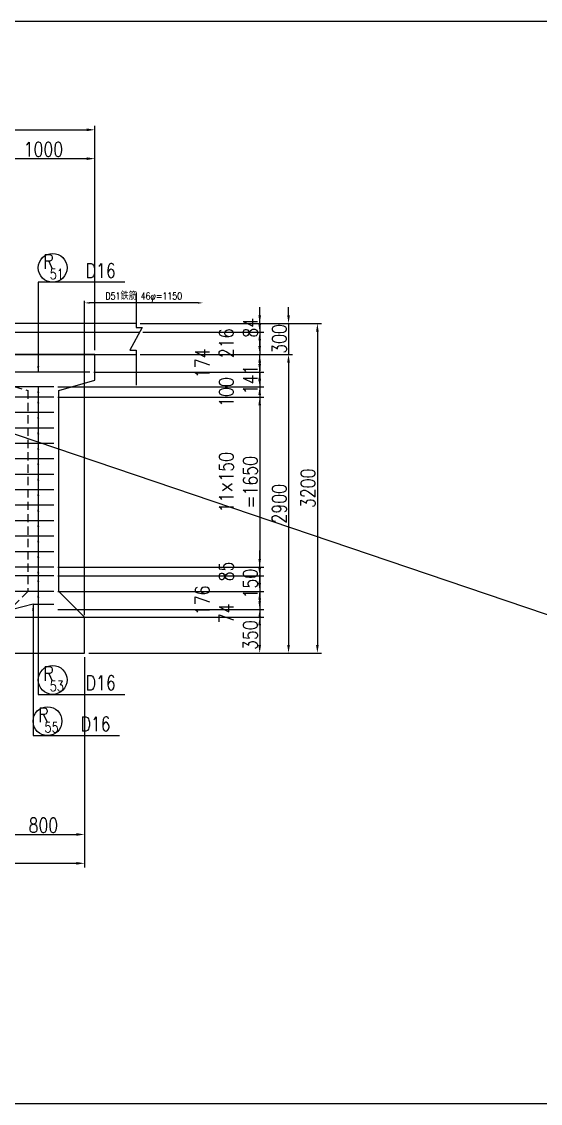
# Model space of a CAD drawing. Header units: millimetres. Extents: x -41433 to 131500, y -94900 to 39745.
# Drawn here: x 61889 to 66925, y 0 to 10500 of the extents above; entities that cross this region are included whole.
import ezdxf
from ezdxf.enums import TextEntityAlignment as Align

# ---------------------------------------------------------------- set-up
doc = ezdxf.new("R2010")
doc.units = ezdxf.units.MM
doc.header["$LTSCALE"] = 160
doc.header["$MEASUREMENT"] = 0
doc.linetypes.add('DASHED', pattern=[0.75, 0.5, -0.25])
doc.layers.get('DEFPOINTS').update_dxf_attribs({"color": 53, "linetype": 'CONTINUOUS'})
for name, color, linetype in [('DIM', 6, 'CONTINUOUS'), ('DIM-L', 6, 'CONTINUOUS'), ('GAIKEI-KEIKAKU', 4, 'CONTINUOUS'), ('TEKKIN-L', 2, 'CONTINUOUS'), ('TEXT', 4, 'CONTINUOUS')]:
    doc.layers.add(name, color=color, linetype=linetype)
doc.styles.add('DIM-TEXT', font='ROMANS', dxfattribs={"width": 0.8, "bigfont": 'EXTFONT'})
doc.styles.add('romans', font='romans.shx', dxfattribs={"bigfont": 'extfont.shx'})
doc.dimstyles.new('DIM20', dxfattribs={"dimscale": 20, "dimtxt": 3.5, "dimasz": 2.5, "dimexe": 1, "dimexo": 1, "dimgap": 1, "dimtad": 3, "dimdec": 1, "dimrnd": 1, "dimdsep": 46, "dimtxsty": 'DIM-TEXT', "dimcen": 0, "dimclrt": 4, "dimaunit": 1, "dimadec": 3, "dimazin": 2, "dimtfac": 1, "dimtdec": 1, "dimtix": 1, "dimtmove": 2, "dimatfit": 3, "dimfxl": 1, "dimtolj": 1, "dimtzin": 0, "dimlwd": -1, "dimlwe": -1, "dimarcsym": 0})
doc.dimstyles.new('DIM40', dxfattribs={"dimscale": 40, "dimtxt": 3.5, "dimasz": 2, "dimexe": 1, "dimexo": 1, "dimgap": 0.5, "dimtad": 1, "dimdec": 0, "dimzin": 9, "dimdsep": 46, "dimtxsty": 'DIM-TEXT', "dimcen": 0, "dimclrt": 4, "dimaunit": 1, "dimadec": 4, "dimazin": 0, "dimtfac": 1, "dimtdec": 0, "dimtix": 1, "dimtmove": 2, "dimatfit": 0, "dimfxl": 1, "dimlwd": -1, "dimlwe": -1, "dimarcsym": 0})

# ---------------------------------------------------------------- blocks, each defined once
blk = doc.blocks.new('*D158')
at = {"layer": 'DEFPOINTS', "color": 0, "transparency": 16777216}
for p in [(62600, 9450), (54400, 7270), (62600, 7270)]:
    blk.add_point(p, dxfattribs=at)
at = {"layer": 'DIM', "color": 0, "transparency": 16777216}
for p, q in [((54400, 7310), (54400, 9490)), ((54480, 9450), (62520, 9450)), ((62600, 7310), (62600, 9490))]:
    blk.add_line(p, q, dxfattribs=at)
for points in [[(54480, 9463), (54480, 9437), (54400, 9450)], [(62520, 9463), (62520, 9437), (62600, 9450)]]:
    blk.add_solid(points, dxfattribs=at)
at = {"layer": 'DIM', "color": 4, "transparency": 16777216, "insert": (58500, 9540), "char_height": 140, "attachment_point": 5, "style": 'DIM-TEXT'}
blk.add_mtext('8200', dxfattribs=at)
blk = doc.blocks.new('*D165')
at = {"layer": 'DEFPOINTS', "color": 0, "transparency": 16777216}
for p in [(62600, 9170), (61600, 7270), (62600, 7270)]:
    blk.add_point(p, dxfattribs=at)
at = {"layer": 'DIM', "color": 0, "transparency": 16777216}
for p, q in [((61600, 7310), (61600, 9210)), ((61680, 9170), (62520, 9170)), ((62600, 7310), (62600, 9210))]:
    blk.add_line(p, q, dxfattribs=at)
for points in [[(61680, 9183), (61680, 9157), (61600, 9170)], [(62520, 9183), (62520, 9157), (62600, 9170)]]:
    blk.add_solid(points, dxfattribs=at)
at = {"layer": 'DIM', "color": 4, "transparency": 16777216, "insert": (62100, 9260), "char_height": 140, "attachment_point": 5, "style": 'DIM-TEXT'}
blk.add_mtext('1000', dxfattribs=at)
blk = doc.blocks.new('*D166')
at = {"layer": 'DEFPOINTS', "color": 0, "transparency": 16777216}
for p in [(54500, 4370), (62500, 4370), (62500, 2330)]:
    blk.add_point(p, dxfattribs=at)
at = {"layer": 'DIM', "color": 0, "transparency": 16777216}
for p, q in [((54500, 4330), (54500, 2290)), ((62500, 4330), (62500, 2290)), ((54580, 2330), (62420, 2330))]:
    blk.add_line(p, q, dxfattribs=at)
for points in [[(54580, 2343), (54580, 2317), (54500, 2330)], [(62420, 2343), (62420, 2317), (62500, 2330)]]:
    blk.add_solid(points, dxfattribs=at)
at = {"layer": 'DIM', "color": 4, "transparency": 16777216, "insert": (58500, 2420), "char_height": 140, "attachment_point": 5, "style": 'DIM-TEXT'}
blk.add_mtext('8000', dxfattribs=at)
blk = doc.blocks.new('*D173')
at = {"layer": 'DEFPOINTS', "color": 0, "transparency": 16777216}
for p in [(61700, 4370), (62500, 4370), (62500, 2610)]:
    blk.add_point(p, dxfattribs=at)
at = {"layer": 'DIM', "color": 0, "transparency": 16777216}
for p, q in [((61700, 4330), (61700, 2570)), ((62500, 4330), (62500, 2570)), ((61780, 2610), (62420, 2610))]:
    blk.add_line(p, q, dxfattribs=at)
for points in [[(61780, 2623), (61780, 2597), (61700, 2610)], [(62420, 2623), (62420, 2597), (62500, 2610)]]:
    blk.add_solid(points, dxfattribs=at)
at = {"layer": 'DIM', "color": 4, "transparency": 16777216, "insert": (62100, 2700), "char_height": 140, "attachment_point": 5, "style": 'DIM-TEXT'}
blk.add_mtext('800', dxfattribs=at)
blk = doc.blocks.new('*D174')
at = {"layer": 'DEFPOINTS', "color": 0, "transparency": 16777216}
for p in [(63000, 7570), (63000, 7270), (64480, 7270)]:
    blk.add_point(p, dxfattribs=at)
at = {"layer": 'DIM', "color": 0, "transparency": 16777216}
for p, q in [((64480, 7650), (64480, 7730)), ((63040, 7570), (64520, 7570)), ((64480, 7570), (64480, 7270)), ((63040, 7270), (64520, 7270)), ((64480, 7190), (64480, 7110))]:
    blk.add_line(p, q, dxfattribs=at)
for points in [[(64467, 7650), (64493, 7650), (64480, 7570)], [(64467, 7190), (64493, 7190), (64480, 7270)]]:
    blk.add_solid(points, dxfattribs=at)
at = {"layer": 'DIM', "color": 4, "transparency": 16777216, "insert": (64390, 7420), "char_height": 140, "attachment_point": 5, "rotation": 90, "style": 'DIM-TEXT'}
blk.add_mtext('300', dxfattribs=at)
blk = doc.blocks.new('*D175')
at = {"layer": 'DEFPOINTS', "color": 0, "transparency": 16777216}
for p in [(63000, 7270), (62500, 4370), (64480, 4370)]:
    blk.add_point(p, dxfattribs=at)
at = {"layer": 'DIM', "color": 0, "transparency": 16777216}
for p, q in [((63040, 7270), (64520, 7270)), ((64480, 7190), (64480, 4450)), ((62540, 4370), (64520, 4370))]:
    blk.add_line(p, q, dxfattribs=at)
for points in [[(64467, 7190), (64493, 7190), (64480, 7270)], [(64467, 4450), (64493, 4450), (64480, 4370)]]:
    blk.add_solid(points, dxfattribs=at)
at = {"layer": 'DIM', "color": 4, "transparency": 16777216, "insert": (64390, 5820), "char_height": 140, "attachment_point": 5, "rotation": 90, "style": 'DIM-TEXT'}
blk.add_mtext('2900', dxfattribs=at)
blk = doc.blocks.new('*D176')
at = {"layer": 'DEFPOINTS', "color": 0, "transparency": 16777216}
for p in [(63000, 7570), (62500, 4370), (64760, 4370)]:
    blk.add_point(p, dxfattribs=at)
at = {"layer": 'DIM', "color": 0, "transparency": 16777216}
for p, q in [((63040, 7570), (64800, 7570)), ((64760, 7490), (64760, 4450)), ((62540, 4370), (64800, 4370))]:
    blk.add_line(p, q, dxfattribs=at)
for points in [[(64747, 7490), (64773, 7490), (64760, 7570)], [(64747, 4450), (64773, 4450), (64760, 4370)]]:
    blk.add_solid(points, dxfattribs=at)
at = {"layer": 'DIM', "color": 4, "transparency": 16777216, "insert": (64670, 5970), "char_height": 140, "attachment_point": 5, "rotation": 90, "style": 'DIM-TEXT'}
blk.add_mtext('3200', dxfattribs=at)
blk = doc.blocks.new('*D177')
at = {"layer": 'DEFPOINTS', "color": 0, "transparency": 16777216}
for p in [(62550, 7096), (62200, 6955), (64200, 6955)]:
    blk.add_point(p, dxfattribs=at)
at = {"layer": 'DIM', "color": 0, "transparency": 16777216}
for p, q in [((64200, 7176), (64200, 7256)), ((62590, 7096), (64240, 7096)), ((64200, 7096), (64200, 6955)), ((62240, 6955), (64240, 6955)), ((64200, 6875), (64200, 6795))]:
    blk.add_line(p, q, dxfattribs=at)
for points in [[(64187, 7176), (64213, 7176), (64200, 7096)], [(64187, 6875), (64213, 6875), (64200, 6955)]]:
    blk.add_solid(points, dxfattribs=at)
at = {"layer": 'DIM', "color": 4, "transparency": 16777216, "insert": (64110, 7026), "char_height": 140, "attachment_point": 5, "rotation": 90, "style": 'DIM-TEXT'}
blk.add_mtext('141', dxfattribs=at)
blk = doc.blocks.new('*D178')
at = {"layer": 'DEFPOINTS', "color": 0, "transparency": 16777216}
for p in [(62300, 4720), (62500, 4370), (64200, 4370)]:
    blk.add_point(p, dxfattribs=at)
at = {"layer": 'DIM', "color": 0, "transparency": 16777216}
for p, q in [((62340, 4720), (64240, 4720)), ((64200, 4640), (64200, 4450)), ((62540, 4370), (64240, 4370))]:
    blk.add_line(p, q, dxfattribs=at)
for points in [[(64187, 4640), (64213, 4640), (64200, 4720)], [(64187, 4450), (64213, 4450), (64200, 4370)]]:
    blk.add_solid(points, dxfattribs=at)
at = {"layer": 'DIM', "color": 4, "transparency": 16777216, "insert": (64110, 4545), "char_height": 140, "attachment_point": 5, "rotation": 90, "style": 'DIM-TEXT'}
blk.add_mtext('350', dxfattribs=at)
blk = doc.blocks.new('*D189')
at = {"layer": 'DEFPOINTS', "color": 0, "transparency": 16777216}
for p in [(63000, 7270), (64200, 7270), (62550, 7096)]:
    blk.add_point(p, dxfattribs=at)
at = {"layer": 'DIM', "color": 0, "transparency": 16777216}
for p, q in [((64200, 7350), (64200, 7430)), ((63040, 7270), (64240, 7270)), ((64200, 7096), (64200, 7270)), ((62590, 7096), (64240, 7096)), ((64200, 7016), (64200, 6936))]:
    blk.add_line(p, q, dxfattribs=at)
for points in [[(64187, 7350), (64213, 7350), (64200, 7270)], [(64187, 7016), (64213, 7016), (64200, 7096)]]:
    blk.add_solid(points, dxfattribs=at)
at = {"layer": 'DIM', "color": 4, "transparency": 16777216, "insert": (63877, 7183), "char_height": 140, "attachment_point": 5, "rotation": 90, "style": 'DIM-TEXT'}
blk.add_mtext('174\\P\\P ', dxfattribs=at)
blk = doc.blocks.new('*D407')
at = {"layer": 'DEFPOINTS', "color": 0, "transparency": 16777216}
for p in [(63000, 7570), (63027, 7486), (64200, 7486)]:
    blk.add_point(p, dxfattribs=at)
at = {"layer": 'DIM', "color": 0, "transparency": 16777216}
for p, q in [((64200, 7650), (64200, 7730)), ((63040, 7570), (64240, 7570)), ((64200, 7570), (64200, 7486)), ((63067, 7486), (64240, 7486)), ((64200, 7406), (64200, 7326))]:
    blk.add_line(p, q, dxfattribs=at)
for points in [[(64187, 7650), (64213, 7650), (64200, 7570)], [(64187, 7406), (64213, 7406), (64200, 7486)]]:
    blk.add_solid(points, dxfattribs=at)
at = {"layer": 'DIM', "color": 4, "transparency": 16777216, "insert": (64110, 7528), "char_height": 140, "attachment_point": 5, "rotation": 90, "style": 'DIM-TEXT'}
blk.add_mtext('84', dxfattribs=at)
blk = doc.blocks.new('*D408')
at = {"layer": 'DEFPOINTS', "color": 0, "transparency": 16777216}
for p in [(63027, 7486), (63000, 7270), (64200, 7270)]:
    blk.add_point(p, dxfattribs=at)
at = {"layer": 'DIM', "color": 0, "transparency": 16777216}
for p, q in [((64200, 7566), (64200, 7646)), ((63067, 7486), (64240, 7486)), ((64200, 7486), (64200, 7270)), ((63040, 7270), (64240, 7270)), ((64200, 7190), (64200, 7110))]:
    blk.add_line(p, q, dxfattribs=at)
for points in [[(64187, 7566), (64213, 7566), (64200, 7486)], [(64187, 7190), (64213, 7190), (64200, 7270)]]:
    blk.add_solid(points, dxfattribs=at)
at = {"layer": 'DIM', "color": 4, "transparency": 16777216, "insert": (63993, 7378), "char_height": 140, "attachment_point": 5, "rotation": 90, "style": 'DIM-TEXT'}
blk.add_mtext('216\\P \u3000', dxfattribs=at)
blk = doc.blocks.new('*D511')
at = {"layer": 'DEFPOINTS', "color": 0, "transparency": 16777216}
for p in [(62200, 6955), (62200, 6855), (64200, 6855)]:
    blk.add_point(p, dxfattribs=at)
at = {"layer": 'DIM', "color": 0, "transparency": 16777216}
for p, q in [((64200, 7035), (64200, 7115)), ((62240, 6955), (64240, 6955)), ((64200, 6955), (64200, 6855)), ((62240, 6855), (64240, 6855)), ((64200, 6775), (64200, 6695))]:
    blk.add_line(p, q, dxfattribs=at)
for points in [[(64187, 7035), (64213, 7035), (64200, 6955)], [(64187, 6775), (64213, 6775), (64200, 6855)]]:
    blk.add_solid(points, dxfattribs=at)
at = {"layer": 'DIM', "color": 4, "transparency": 16777216, "insert": (63993, 6905), "char_height": 140, "attachment_point": 5, "rotation": 90, "style": 'DIM-TEXT'}
blk.add_mtext('100\\P ', dxfattribs=at)
blk = doc.blocks.new('*D1334')
at = {"layer": 'DEFPOINTS', "color": 0, "transparency": 16777216}
for p in [(62200, 6855), (62200, 5205), (64200, 5205)]:
    blk.add_point(p, dxfattribs=at)
at = {"layer": 'DIM', "color": 0, "transparency": 16777216}
for p, q in [((62240, 6855), (64240, 6855)), ((64200, 6775), (64200, 5285)), ((62240, 5205), (64240, 5205))]:
    blk.add_line(p, q, dxfattribs=at)
for points in [[(64187, 6775), (64213, 6775), (64200, 6855)], [(64187, 5285), (64213, 5285), (64200, 5205)]]:
    blk.add_solid(points, dxfattribs=at)
at = {"layer": 'DIM', "color": 4, "transparency": 16777216, "insert": (63993, 6030), "char_height": 140, "attachment_point": 5, "rotation": 90, "style": 'DIM-TEXT'}
blk.add_mtext('11×150\\P=1650', dxfattribs=at)
blk = doc.blocks.new('*D1335')
at = {"layer": 'DEFPOINTS', "color": 0, "transparency": 16777216}
for p in [(62200, 4970), (62200, 4794), (64200, 4794)]:
    blk.add_point(p, dxfattribs=at)
at = {"layer": 'DIM', "color": 0, "transparency": 16777216}
for p, q in [((64200, 5050), (64200, 5130)), ((62240, 4970), (64240, 4970)), ((64200, 4970), (64200, 4794)), ((62240, 4794), (64240, 4794)), ((64200, 4714), (64200, 4634))]:
    blk.add_line(p, q, dxfattribs=at)
for points in [[(64187, 5050), (64213, 5050), (64200, 4970)], [(64187, 4714), (64213, 4714), (64200, 4794)]]:
    blk.add_solid(points, dxfattribs=at)
at = {"layer": 'DIM', "color": 4, "transparency": 16777216, "insert": (63877, 4882), "char_height": 140, "attachment_point": 5, "rotation": 90, "style": 'DIM-TEXT'}
blk.add_mtext('176\\P\\P ', dxfattribs=at)
blk = doc.blocks.new('*D1336')
at = {"layer": 'DEFPOINTS', "color": 0, "transparency": 16777216}
for p in [(62200, 4794), (61700, 4720), (64200, 4720)]:
    blk.add_point(p, dxfattribs=at)
at = {"layer": 'DIM', "color": 0, "transparency": 16777216}
for p, q in [((64200, 4874), (64200, 4954)), ((62240, 4794), (64240, 4794)), ((64200, 4794), (64200, 4720)), ((61740, 4720), (64240, 4720)), ((64200, 4640), (64200, 4560))]:
    blk.add_line(p, q, dxfattribs=at)
for points in [[(64187, 4874), (64213, 4874), (64200, 4794)], [(64187, 4640), (64213, 4640), (64200, 4720)]]:
    blk.add_solid(points, dxfattribs=at)
at = {"layer": 'DIM', "color": 4, "transparency": 16777216, "insert": (63993, 4757), "char_height": 140, "attachment_point": 5, "rotation": 90, "style": 'DIM-TEXT'}
blk.add_mtext('74\\P ', dxfattribs=at)
blk = doc.blocks.new('*D1332')
at = {"layer": 'DEFPOINTS', "color": 0, "transparency": 16777216}
for p in [(62200, 5205), (62200, 5120), (64200, 5120)]:
    blk.add_point(p, dxfattribs=at)
at = {"layer": 'DIM', "color": 0, "transparency": 16777216}
for p, q in [((64200, 5285), (64200, 5365)), ((62240, 5205), (64240, 5205)), ((64200, 5205), (64200, 5120)), ((62240, 5120), (64240, 5120)), ((64200, 5040), (64200, 4960))]:
    blk.add_line(p, q, dxfattribs=at)
for points in [[(64187, 5285), (64213, 5285), (64200, 5205)], [(64187, 5040), (64213, 5040), (64200, 5120)]]:
    blk.add_solid(points, dxfattribs=at)
at = {"layer": 'DIM', "color": 4, "transparency": 16777216, "insert": (63993, 5163), "char_height": 140, "attachment_point": 5, "rotation": 90, "style": 'DIM-TEXT'}
blk.add_mtext('85\\P ', dxfattribs=at)
blk = doc.blocks.new('*D1333')
at = {"layer": 'DEFPOINTS', "color": 0, "transparency": 16777216}
for p in [(62200, 5120), (62200, 4970), (64200, 4970)]:
    blk.add_point(p, dxfattribs=at)
at = {"layer": 'DIM', "color": 0, "transparency": 16777216}
for p, q in [((64200, 5200), (64200, 5280)), ((62240, 5120), (64240, 5120)), ((64200, 5120), (64200, 4970)), ((62240, 4970), (64240, 4970)), ((64200, 4890), (64200, 4810))]:
    blk.add_line(p, q, dxfattribs=at)
for points in [[(64187, 5200), (64213, 5200), (64200, 5120)], [(64187, 4890), (64213, 4890), (64200, 4970)]]:
    blk.add_solid(points, dxfattribs=at)
at = {"layer": 'DIM', "color": 4, "transparency": 16777216, "insert": (64110, 5045), "char_height": 140, "attachment_point": 5, "rotation": 90, "style": 'DIM-TEXT'}
blk.add_mtext('150', dxfattribs=at)
blk = doc.blocks.new('*D1578')
at = {"layer": 'DEFPOINTS', "color": 0, "transparency": 16777216}
for p, q in [((62500, 4740), (62500, 7790)), ((63600, 7770), (62550, 7770))]:
    blk.add_line(p, q, dxfattribs=at)
for p in [(62500, 7770), (63650, 7570), (62500, 4720)]:
    blk.add_point(p, dxfattribs=at)
for points in [[(62550, 7778), (62550, 7762), (62500, 7770)], [(63600, 7778), (63600, 7762), (63650, 7770)]]:
    blk.add_solid(points, dxfattribs=at)
at = {"layer": 'DEFPOINTS', "color": 0, "transparency": 16777216, "insert": (63075, 7825), "char_height": 70, "attachment_point": 5, "style": 'DIM-TEXT'}
blk.add_mtext('\\A1;D51鉄筋 46φ=1150', dxfattribs=at)

msp = doc.modelspace()

# ---------------------------------------------------------------- linework, layer by layer
at = {"layer": 'DEFPOINTS'}
msp.add_line((50000, 10500), (81000, 0), dxfattribs=at)
at = {"layer": 'DEFPOINTS', "flags": 128}
msp.add_lwpolyline([(50000, 0), (81000, 0), (81000, 10500), (50000, 10500)], close=True, dxfattribs=at)
at = {"layer": 'DIM-L'}
for p, q in [((62050, 7970), (62050, 7096)), ((62890, 7970), (62050, 7970)), ((62050, 6955), (62050, 3970)), ((62000, 4844), (62000, 3570)), ((62050, 3970), (62890, 3970)), ((62000, 3570), (62840, 3570))]:
    msp.add_line(p, q, dxfattribs=at)
at = {"layer": 'DIM-L', "flags": 128}
msp.add_lwpolyline([(63000, 7870), (63000, 7530), (63060, 7530), (62940, 7310), (63000, 7310), (63000, 6970)], dxfattribs=at)
at = {"layer": 'DIM-L'}
for centre in [(62190, 8110), (62190, 4110), (62140, 3710)]:
    msp.add_circle(centre, 140, dxfattribs=at)
for points in [[(62040, 7156), (62060, 7156), (62050, 7096)], [(62060, 6895), (62040, 6895), (62050, 6955)], [(62060, 6795), (62040, 6795), (62050, 6855)], [(62060, 6645), (62040, 6645), (62050, 6705)], [(62060, 6495), (62040, 6495), (62050, 6555)], [(62060, 6345), (62040, 6345), (62050, 6405)], [(62060, 6195), (62040, 6195), (62050, 6255)], [(62060, 6045), (62040, 6045), (62050, 6105)], [(62060, 5895), (62040, 5895), (62050, 5955)], [(62060, 5745), (62040, 5745), (62050, 5805)], [(62060, 5595), (62040, 5595), (62050, 5655)], [(62060, 5445), (62040, 5445), (62050, 5505)], [(62060, 5295), (62040, 5295), (62050, 5355)], [(62060, 5145), (62040, 5145), (62050, 5205)], [(62060, 5060), (62040, 5060), (62050, 5120)], [(62060, 4910), (62040, 4910), (62050, 4970)], [(62010, 4784), (61990, 4784), (62000, 4844)]]:
    msp.add_solid(points, dxfattribs=at)
at = {"layer": 'GAIKEI-KEIKAKU', "ltscale": 0.5}
for points in [[(63000, 7570), (54000, 7570)], [(54000, 7270), (54400, 7270), (62600, 7270), (63000, 7270)]]:
    msp.add_lwpolyline(points, dxfattribs=at)
at = {"layer": 'GAIKEI-KEIKAKU', "ltscale": 0.5, "flags": 128}
msp.add_lwpolyline([(61600, 7270), (61600, 7020), (61700, 6991.43), (61700, 4370), (62500, 4370), (62500, 4720), (62250, 4970), (62250, 6920), (62600, 7020), (62600, 7270), (61600, 7270)], dxfattribs=at)
at = {"layer": 'GAIKEI-KEIKAKU', "linetype": 'DASHED'}
msp.add_lwpolyline([(61700, 6991.43), (61950, 6920), (61950, 4970), (61700, 4720)], dxfattribs=at)
at = {"layer": 'TEKKIN-L'}
for p, q in [((58500, 7486.5), (63026.6, 7486.5)), ((62550, 7096), (60930, 7096)), ((62200, 6955), (61030, 6955)), ((62200, 6855), (61030, 6855)), ((62200, 6705), (61030, 6705)), ((62200, 6555), (61030, 6555)), ((62200, 6405), (61030, 6405)), ((62200, 6255), (61030, 6255)), ((62200, 6105), (61030, 6105)), ((62200, 5955), (61030, 5955)), ((62200, 5805), (61030, 5805)), ((62200, 5655), (61030, 5655)), ((62200, 5505), (61030, 5505)), ((62200, 5355), (61030, 5355)), ((62200, 5205), (61030, 5205)), ((62200, 5120), (61030, 5120)), ((62200, 4970), (61030, 4970)), ((62000, 4844), (61800, 4794)), ((62000, 4844), (62200, 4844))]:
    msp.add_line(p, q, dxfattribs=at)

# ---------------------------------------------------------------- texts
at = {"layer": 'TEXT', "style": 'romans', "width": 0.8}
for s, height, p in [('R', 140, (62150, 8170)), ('51', 100, (62230, 8050)), ('R', 140, (62150, 4170)), ('53', 100, (62230, 4050)), ('R', 140, (62100, 3770)), ('55', 100, (62180, 3650))]:
    msp.add_text(s, height=height, rotation=0.000107, dxfattribs=at).set_placement(p, align=Align.MIDDLE)
for p in [(62510, 7970), (62510, 3970), (62460, 3570)]:
    msp.add_text('D16', height=140, rotation=0.000107, dxfattribs=at).set_placement(p, align=Align.BOTTOM_LEFT)

# ---------------------------------------------------------------- dimensions: what is measured, and where the dimension line sits
at = {"layer": 'DEFPOINTS'}
dim = msp.add_linear_dim(base=(62500, 7770), p1=(63650, 7570), p2=(62500, 4720), angle=180, text='D51鉄筋 46φ=<>', dimstyle='DIM20', override={"dimse1": 1, "dimclrt": 0}, dxfattribs=at)
dim.commit()
dim.dimension.update_dxf_attribs({"geometry": '*D1578', "text_midpoint": (63075, 7825)})
at = {"layer": 'DIM'}
for base, p1, p2, picture, middle in [((62600, 9450), (54400, 7270), (62600, 7270), '*D158', (58500, 9540)), ((62600, 9170), (61600, 7270), (62600, 7270), '*D165', (62100, 9260)), ((62500, 2330), (54500, 4370), (62500, 4370), '*D166', (58500, 2420)), ((62500, 2610), (61700, 4370), (62500, 4370), '*D173', (62100, 2700))]:
    dim = msp.add_linear_dim(base=base, p1=p1, p2=p2, dimstyle='DIM40', dxfattribs=at)
    dim.commit()
    dim.dimension.update_dxf_attribs({"geometry": picture, "text_midpoint": middle})
for base, p1, p2, picture, middle in [((64480, 7270), (63000, 7570), (63000, 7270), '*D174', (64390, 7420)), ((64200.0000099, 7486.5), (63000, 7570), (63026.6, 7486.5), '*D407', (64110.0000099, 7528.25)), ((64760, 4370), (63000, 7570), (62500, 4370), '*D176', (64670, 5970)), ((64200, 6955), (62550, 7096), (62200, 6955), '*D177', (64110, 7025.5)), ((64480, 4370), (63000, 7270), (62500, 4370), '*D175', (64390, 5820)), ((64200, 4970), (62200, 5120), (62200, 4970), '*D1333', (64110, 5045)), ((64200, 4370), (62300, 4720), (62500, 4370), '*D178', (64110, 4545))]:
    dim = msp.add_linear_dim(base=base, p1=p1, p2=p2, angle=90, dimstyle='DIM40', dxfattribs=at)
    dim.commit()
    dim.dimension.update_dxf_attribs({"geometry": picture, "text_midpoint": middle})
for base, p1, p2, text, picture, middle in [((64200, 7270), (63026.6, 7486.5), (63000, 7270), '216\\P \u3000', '*D408', (63993.33, 7378.25)), ((64200, 7270), (62550, 7096), (63000, 7270), '<>\\P\\P ', '*D189', (63876.67, 7183)), ((64200, 6855), (62200, 6955), (62200, 6855), '<>\\P ', '*D511', (63993.33, 6905)), ((64200, 5205), (62200, 6855), (62200, 5205), '11×150\\P=<>', '*D1334', (63993.33, 6030)), ((64200, 5120), (62200, 5205), (62200, 5120), '<>\\P ', '*D1332', (63993.33, 5162.5)), ((64200, 4794), (62200, 4970), (62200, 4794), '<>\\P\\P ', '*D1335', (63876.67, 4882)), ((64200, 4720), (62200, 4794), (61700, 4720), '<>\\P ', '*D1336', (63993.33, 4757))]:
    dim = msp.add_linear_dim(base=base, p1=p1, p2=p2, angle=90, text=text, dimstyle='DIM40', dxfattribs=at)
    dim.commit()
    dim.dimension.update_dxf_attribs({"geometry": picture, "text_midpoint": middle})

doc.saveas('drawing.dxf')
